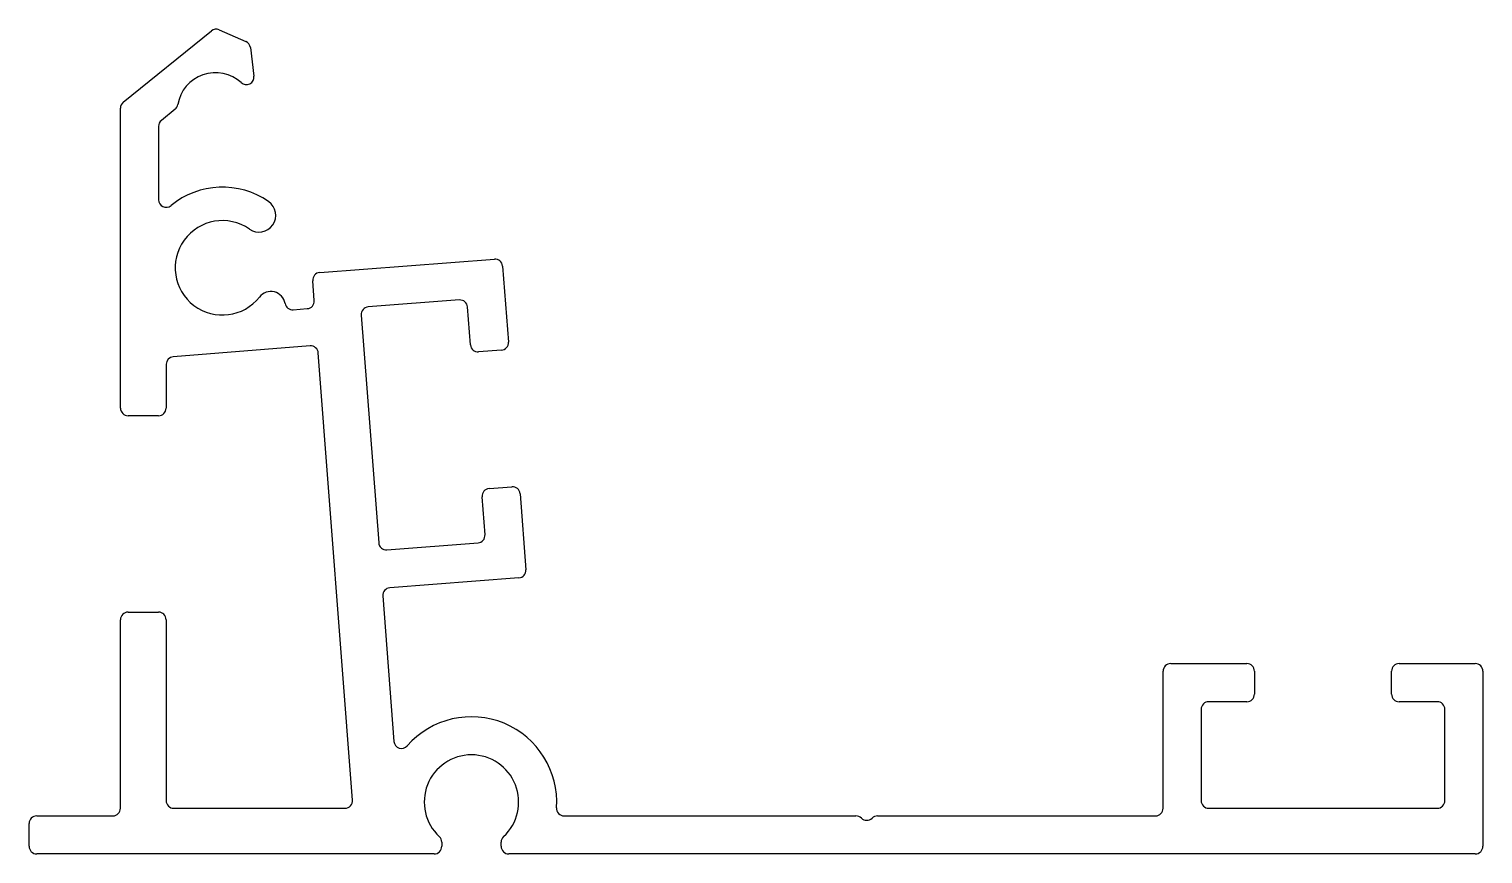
# Model space of a CAD drawing. Extents: x 3 to 98.4, y 2.6 to 56.8.
import ezdxf

# ---------------------------------------------------------------- set-up
doc = ezdxf.new("R2010")
doc.units = 0
doc.layers.get('0').update_dxf_attribs({"linetype": 'CONTINUOUS'})

msp = doc.modelspace()

# ---------------------------------------------------------------- linework, layer by layer
for p, q in [((9.16, 51.955), (14.947, 56.655)), ((15.466, 56.724), (17.211, 55.947)), ((17.504, 55.551), (17.734, 53.676)), ((8.975, 31.873), (8.975, 51.567)), ((12.563, 51.499), (11.66, 50.765)), ((11.475, 50.377), (11.475, 45.555)), ((22.061, 40.776), (33.527, 41.657)), ((34.064, 41.197), (34.447, 36.212)), ((21.701, 38.94), (21.601, 40.24)), ((20.318, 38.332), (21.24, 38.403)), ((31.226, 38.973), (25.244, 38.514)), ((31.954, 36.02), (31.763, 38.513)), ((24.783, 37.977), (25.932, 23.021)), ((21.427, 35.957), (12.435, 35.244)), ((24.221, 6.125), (21.965, 35.497)), ((33.987, 35.675), (32.491, 35.56)), ((11.975, 34.746), (11.975, 31.873)), ((11.475, 31.373), (9.475, 31.373)), ((32.912, 23.557), (32.72, 26.049)), ((33.18, 26.586), (34.676, 26.701)), ((35.213, 26.241), (35.596, 21.256)), ((26.469, 22.561), (32.451, 23.02)), ((35.135, 20.719), (26.66, 20.068)), ((26.2, 19.531), (26.934, 9.979)), ((9.475, 18.473), (11.475, 18.473)), ((8.975, 5.586), (8.975, 17.973)), ((11.975, 17.973), (11.975, 6.086)), ((77.433, 5.586), (77.433, 14.586)), ((77.933, 15.086), (82.933, 15.086)), ((83.433, 14.586), (83.433, 13.086)), ((92.433, 13.086), (92.433, 14.586)), ((92.933, 15.086), (97.933, 15.086)), ((98.433, 14.586), (98.433, 3.086)), ((82.933, 12.586), (80.433, 12.586)), ((95.433, 12.586), (92.933, 12.586)), ((79.933, 12.086), (79.933, 6.086)), ((95.933, 6.086), (95.933, 12.086)), ((3.475, 5.086), (8.475, 5.086)), ((12.475, 5.586), (23.722, 5.586)), ((38.106, 5.086), (57.268, 5.086)), ((58.682, 5.086), (76.933, 5.086)), ((80.433, 5.586), (95.433, 5.586)), ((2.975, 3.086), (2.975, 4.586)), ((30.07, 3.359), (30.07, 3.086)), ((33.97, 3.086), (33.97, 3.359)), ((29.57, 2.586), (3.475, 2.586)), ((97.933, 2.586), (34.47, 2.586))]:
    msp.add_line(p, q)
for centre, radius, start, end in [((15.262, 56.267), 0.5, 66.00713, 129.07694), ((17.008, 55.49), 0.5, 7.00713, 66.00713), ((15.209, 51.405), 2.5, 47.44296, 170.7587), ((17.238, 53.615), 0.5, 227.44296, 7.00713), ((9.475, 51.567), 0.5, 129.07694, 180), ((12.248, 51.887), 0.5, 309.07694, 350.7587), ((11.975, 50.377), 0.5, 129.07694, 180), ((15.67, 41.084), 5.3, 55.16119, 129.57173), ((11.975, 45.555), 0.5, 180, 309.57173), ((18.069, 44.532), 1.1, 235.16119, 55.16119), ((15.67, 41.084), 3.1, 55.16119, 321.79185), ((33.566, 41.159), 0.5, 4.39193, 94.39193), ((22.099, 40.278), 0.5, 94.39193, 184.39193), ((18.852, 38.579), 0.95, 9.98625, 141.79185), ((20.28, 38.831), 0.5, 189.98625, 274.39193), ((21.202, 38.902), 0.5, 274.39193, 4.39193), ((25.282, 38.015), 0.5, 94.39193, 184.39193), ((31.264, 38.474), 0.5, 4.39193, 94.39193), ((21.467, 35.459), 0.5, 4.39193, 94.53443), ((32.453, 36.058), 0.5, 184.39193, 274.39193), ((33.948, 36.173), 0.5, 274.39193, 4.39193), ((12.475, 34.746), 0.5, 94.53443, 180), ((9.475, 31.873), 0.5, 180, 270), ((11.475, 31.873), 0.5, 270, 360), ((33.219, 26.088), 0.5, 94.39193, 184.39193), ((34.714, 26.203), 0.5, 4.39193, 94.39193), ((26.431, 23.059), 0.5, 184.39193, 274.39193), ((32.413, 23.519), 0.5, 274.39193, 4.39193), ((35.097, 21.217), 0.5, 274.39193, 4.39193), ((26.699, 19.569), 0.5, 94.39193, 184.39193), ((9.475, 17.973), 0.5, 90, 180), ((11.475, 17.973), 0.5, 0, 90), ((77.933, 14.586), 0.5, 90, 180), ((82.933, 14.586), 0.5, 0, 90), ((92.933, 14.586), 0.5, 90, 180), ((97.933, 14.586), 0.5, 360, 90), ((80.433, 12.086), 0.5, 90, 180), ((82.933, 13.086), 0.5, 270, 360), ((92.933, 13.086), 0.5, 180, 270), ((95.433, 12.086), 0.5, 360, 90), ((32.02, 5.996), 5.6, 356.14607, 138.76438), ((27.432, 10.017), 0.5, 184.39193, 318.76438), ((32.02, 5.996), 3.1, 312.88707, 227.11293), ((12.475, 6.086), 0.5, 180, 270), ((23.722, 6.086), 0.5, 270, 4.39193), ((80.433, 6.086), 0.5, 180, 270), ((95.433, 6.086), 0.5, 270, 360), ((3.475, 4.586), 0.5, 90, 180), ((8.475, 5.586), 0.5, 270, 360), ((38.106, 5.586), 0.5, 176.14607, 270), ((57.268, 4.586), 0.5, 45, 90), ((57.975, 5.294), 0.5, 225, 315), ((58.682, 4.586), 0.5, 90, 135), ((76.933, 5.586), 0.5, 270, 0), ((3.475, 3.086), 0.5, 180, 270), ((29.57, 3.086), 0.5, 270, 0), ((29.57, 3.359), 0.5, 360, 47.11293), ((34.47, 3.359), 0.5, 132.88707, 180), ((34.47, 3.086), 0.5, 180, 270), ((97.933, 3.086), 0.5, 270, 0)]:
    msp.add_arc(centre, radius, start, end)

doc.saveas('drawing.dxf')
